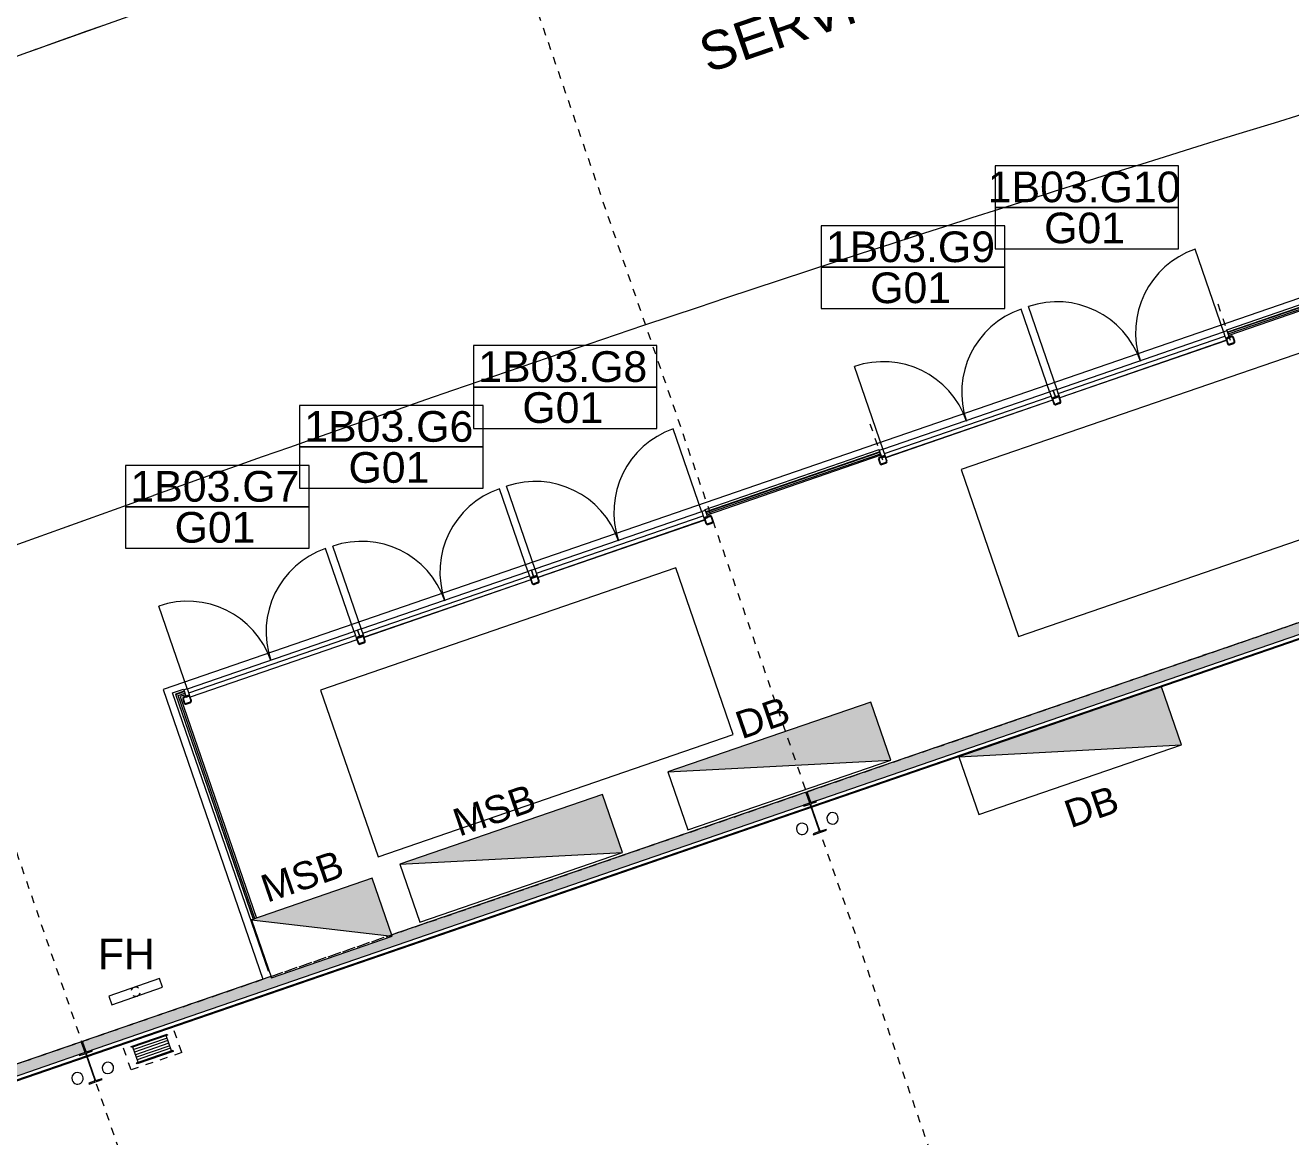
# Model space of a CAD drawing. Header units: metres. Extents: x -2477 to -2300, y 3875 to 4051.
# Drawn here: x -2411.54 to -2395.03, y 4010.75 to 4025.26 of the extents above; entities that cross this region are included whole.
import ezdxf

# ---------------------------------------------------------------- set-up
doc = ezdxf.new("R2010")
doc.units = ezdxf.units.M
for name, pattern in [('01 Dash', [0.005, 0.003, -0.002]), ('Grid Line', [0.021, 0.012, -0.003, 0.003, -0.003]), ('Hidden', [0.006, 0.004, -0.002]), ('Overhead', [0.004, 0.0025, -0.0015])]:
    doc.linetypes.add(name, pattern=pattern)
for name, color, linetype, lineweight in [('A-DETL', 90, 'Continuous', 13), ('A-DETL-GENF', 92, 'Continuous', 5), ('A-DOOR', 31, 'Continuous', 5), ('A-DOOR-IDEN', 31, 'Continuous', 5), ('A-FLOR', 192, 'Continuous', 5), ('A-FLOR-OVHD', 1, 'Overhead', 5), ('A-GENM', 13, 'Continuous', 5), ('A-GLAZ-CWMG', 51, 'Continuous', 5), ('A-WALL', 113, 'Continuous', 5), ('A-WALL-FNSH', 113, 'Continuous', 13), ('A-WALL-PATT', 111, 'Continuous', 13), ('C-TOPO', 7, 'Continuous', 5), ('F-FIRE', 13, 'Continuous', 5), ('F-FIRE-IDEN', 13, 'Continuous', 5), ('G-ANNO-TEXT', 231, 'Continuous', 5), ('P-SANR-FIXT', 6, 'Continuous', 5), ('P-SANR-FIXT-HDLN', 131, 'Hidden', 5), ('S-BEAM', 12, 'Continuous', 5), ('S-COLS', 52, 'Continuous', 5), ('S-GRID', 1, 'Continuous', 5)]:
    doc.layers.add(name, color=color, linetype=linetype, lineweight=lineweight)
doc.styles.add('Arial', font='arial.ttf', dxfattribs={"height": 0.5})
doc.styles.add('Arial_1', font='arial.ttf', dxfattribs={"height": 0.36})
doc.styles.add('Arial_3', font='arial.ttf', dxfattribs={"height": 0.4})

# ---------------------------------------------------------------- blocks, each defined once
blk = doc.blocks.new('Hydrant_double4 - Hydrant_double-1019364-GA - Part A')
at = {"layer": 'F-FIRE'}
for p, q in [((-2397.509, 3973.38), (-2398.171, 3973.152)), ((-2397.47, 3973.267), (-2397.509, 3973.38)), ((-2398.132, 3973.039), (-2397.47, 3973.267)), ((-2398.171, 3973.152), (-2398.132, 3973.039))]:
    blk.add_line(p, q, dxfattribs=at)
for start, end in [(51.9968, 166.004), (232.2364, 346.004)]:
    blk.add_arc((-2397.82, 3973.209), 0.06, start, end, dxfattribs=at)
blk = doc.blocks.new('Mechanical - Condensers - Mechanical - Condensers-1249279-GA - Part A')
at = {"layer": 'A-GENM', "lineweight": 13}
for p, q in [((-2394.698, 4021.053), (-2399.331, 4019.458)), ((-2399.331, 4019.458), (-2398.582, 4017.283)), ((-2398.582, 4017.283), (-2393.949, 4018.879)), ((-2403.056, 4018.175), (-2407.69, 4016.58)), ((-2402.308, 4016.001), (-2403.056, 4018.175)), ((-2407.69, 4016.58), (-2406.941, 4014.405)), ((-2406.941, 4014.405), (-2402.308, 4016.001))]:
    blk.add_line(p, q, dxfattribs=at)
blk = doc.blocks.new('Plumbing_FHR_AAA - 500mm Dia x 240mm D-1557692-GA - Part A')
at = {"layer": 'P-SANR-FIXT'}
for p, q in [((-0.125, 0.4045), (0.375, 0.4045)), ((-0.125, 0.3895), (-0.125, 0.4045)), ((0.375, 0.3895), (-0.125, 0.3895)), ((-0.105, 0.3895), (-0.105, 0.1795)), ((-0.105, 0.3545), (0.355, 0.3545)), ((0.355, 0.3895), (0.355, 0.1795)), ((0.375, 0.4045), (0.375, 0.3895)), ((-0.125, 0.1795), (0.375, 0.1795)), ((-0.125, 0.1645), (-0.125, 0.1795)), ((-0.105, 0.3195), (0.355, 0.3195)), ((-0.105, 0.2845), (0.355, 0.2845)), ((-0.105, 0.2495), (0.355, 0.2495)), ((-0.105, 0.2145), (0.355, 0.2145)), ((0.375, 0.1795), (0.375, 0.1645)), ((0.375, 0.1645), (-0.125, 0.1645))]:
    blk.add_line(p, q, dxfattribs=at)
at = {"layer": 'P-SANR-FIXT-HDLN'}
for p, q in [((-0.225, 0.4545), (-0.225, 0.1045)), ((-0.225, 0.4545), (0.475, 0.4545)), ((0.475, 0.4545), (0.475, 0.1045))]:
    blk.add_line(p, q, dxfattribs=at)
blk = doc.blocks.new('Downpipe - L Spreader - Default-3252010-GA - Part A')
at = {"layer": 'P-SANR-FIXT'}
for start, end in [(0, 180), (180, 0)]:
    blk.add_arc((-0.04, 0.15), 0.075, start, end, dxfattribs=at)
blk = doc.blocks.new('Downpipe - L Spreader - Default-3251983-GA - Part A')
at = {"layer": 'P-SANR-FIXT'}
for start, end in [(360, 180), (180, 360)]:
    blk.add_arc((-0.04, -0.15), 0.075, start, end, dxfattribs=at)
blk = doc.blocks.new('Structural Framing 46 - Structural Framing 1-1621990-GA - Part A')
at = {"layer": 'S-BEAM', "lineweight": 13}
for p, q in [((-2410.673, 4011.883), (-2410.841, 4011.825)), ((-2410.837, 4011.813), (-2410.767, 4011.837)), ((-2410.753, 4011.83), (-2410.636, 4011.491)), ((-2410.629, 4011.494), (-2410.745, 4011.832)), ((-2410.738, 4011.847), (-2410.669, 4011.871)), ((-2410.669, 4011.871), (-2410.673, 4011.883)), ((-2410.841, 4011.825), (-2410.837, 4011.813)), ((-2410.709, 4011.441), (-2410.541, 4011.499)), ((-2410.545, 4011.511), (-2410.614, 4011.487)), ((-2410.541, 4011.499), (-2410.545, 4011.511)), ((-2410.643, 4011.477), (-2410.713, 4011.453)), ((-2410.713, 4011.453), (-2410.709, 4011.441))]:
    blk.add_line(p, q, dxfattribs=at)
for centre, start, end in [((-2410.763, 4011.826), 19.0004, 109.0004), ((-2410.735, 4011.836), 109.0004, 199.0004), ((-2410.647, 4011.488), 289.0004, 19.0004), ((-2410.618, 4011.498), 199.0004, 289.0004)]:
    blk.add_arc(centre, 0.0114, start, end, dxfattribs=at)
blk = doc.blocks.new('Structural Framing 5 - Structural Framing 1-1638361-GA - Part A')
at = {"layer": 'S-BEAM', "lineweight": 13}
for p, q in [((-2401.222, 4015.137), (-2401.39, 4015.079)), ((-2401.218, 4015.125), (-2401.222, 4015.137)), ((-2401.39, 4015.079), (-2401.386, 4015.067)), ((-2401.386, 4015.067), (-2401.316, 4015.091)), ((-2401.302, 4015.084), (-2401.186, 4014.746)), ((-2401.178, 4014.748), (-2401.295, 4015.086)), ((-2401.288, 4015.101), (-2401.218, 4015.125)), ((-2401.193, 4014.731), (-2401.262, 4014.707)), ((-2401.262, 4014.707), (-2401.258, 4014.695)), ((-2401.258, 4014.695), (-2401.09, 4014.753)), ((-2401.094, 4014.765), (-2401.164, 4014.741)), ((-2401.09, 4014.753), (-2401.094, 4014.765))]:
    blk.add_line(p, q, dxfattribs=at)
for centre, start, end in [((-2401.313, 4015.08), 19.0004, 109.0004), ((-2401.284, 4015.09), 109.0004, 199.0004), ((-2401.196, 4014.742), 289.0004, 19.0004), ((-2401.167, 4014.752), 199.0004, 289.0004)]:
    blk.add_arc(centre, 0.0114, start, end, dxfattribs=at)
blk = doc.blocks.new('Curtain_Wall_Louvre_DoubleDoor - Louvre Double Door-3474384-GA - Part A')
at = {"layer": 'A-DOOR'}
for p, q in [((-1.15, 0.065), (-1.15, 0.067)), ((-1.15, 0.067), (1.15, 0.067)), ((-1.15, 0.008), (-1.15, 0.065)), ((-1.15, 0.065), (1.15, 0.065)), ((1.15, 0.008), (-1.15, 0.008)), ((1.15, 0.067), (1.15, 0.065)), ((1.15, 0.065), (1.15, 0.008)), ((-1.15, -0.042), (-1.15, -1.192)), ((1.15, -0.042), (1.15, -1.192))]:
    blk.add_line(p, q, dxfattribs=at)
for centre, start, end in [((-1.15, -0.042), 270, 0), ((1.15, -0.042), 180, 270)]:
    blk.add_arc(centre, 1.15, start, end, dxfattribs=at)
blk = doc.blocks.new('Rectangular Mullion - 50x100mm-3466163-GA - Part A')
at = {"layer": 'A-GLAZ-CWMG'}
blk.add_line((-2407.16, 4017.381), (-2404.986, 4018.129), dxfattribs=at)
blk = doc.blocks.new('Rectangular Mullion - 50x100mm-3397065-GA - Part A')
at = {"layer": 'A-GLAZ-CWMG'}
for p, q in [((-0.05, 0.05), (0, 0.05)), ((-0.05, -0.008), (-0.05, 0.05)), ((0, 0.05), (0, -0.035)), ((0, -0.05), (-0.038, -0.05)), ((0, -0.044), (0, -0.05))]:
    blk.add_line(p, q, dxfattribs=at)
blk = doc.blocks.new('Rectangular Mullion - 50x100mm-3396235-GA - Part A')
at = {"layer": 'A-GLAZ-CWMG'}
for p, q in [((0, 0.05), (-0.05, 0.05)), ((-0.05, 0.05), (-0.05, -0.008)), ((0, -0.035), (0, 0.05)), ((-0.038, -0.05), (0, -0.05)), ((0, -0.05), (0, -0.044))]:
    blk.add_line(p, q, dxfattribs=at)
blk = doc.blocks.new('Rectangular Mullion - LVR002 - Swaged Louvre-3470033-GA - Part A')
at = {"layer": 'A-GLAZ-CWMG'}
for p, q in [((-2402.655, 4018.884), (-2400.385, 4019.666)), ((-2400.379, 4019.647), (-2402.648, 4018.865))]:
    blk.add_line(p, q, dxfattribs=at)
blk = doc.blocks.new('Rectangular Mullion - LVR002 - Swaged Louvre-V160-GA - Part A')
at = {"layer": 'A-GLAZ-CWMG'}
for p, q in [((-2402.673, 4018.938), (-2400.404, 4019.719)), ((-2400.394, 4019.691), (-2402.663, 4018.909)), ((-2402.662, 4018.905), (-2400.392, 4019.687)), ((-2400.404, 4019.719), (-2400.4, 4019.708)), ((-2400.392, 4019.687), (-2400.394, 4019.691)), ((-2402.669, 4018.927), (-2402.673, 4018.938)), ((-2402.663, 4018.909), (-2402.662, 4018.905))]:
    blk.add_line(p, q, dxfattribs=at)
blk = doc.blocks.new('Rectangular Mullion - LVR002 - Swaged Louvre-3466449-GA - Part A')
at = {"layer": 'A-GLAZ-CWMG'}
for p, q in [((-2408.547, 4013.6), (-2409.549, 4016.51)), ((-2409.524, 4016.498), (-2408.528, 4013.606))]:
    blk.add_line(p, q, dxfattribs=at)
blk = doc.blocks.new('Rectangular Mullion - LVR002 - Swaged Louvre-V161-GA - Part A')
at = {"layer": 'A-GLAZ-CWMG'}
for p, q in [((-2408.37, 4012.913), (-2409.621, 4016.545)), ((-2409.578, 4016.524), (-2409.583, 4016.527)), ((-2409.583, 4016.527), (-2408.572, 4013.591)), ((-2408.568, 4013.593), (-2409.578, 4016.524)), ((-2408.363, 4012.916), (-2408.37, 4012.913))]:
    blk.add_line(p, q, dxfattribs=at)
blk = doc.blocks.new('Rectangular Mullion - LVR002 - Swaged Louvre-3466450-GA - Part A')
at = {"layer": 'A-GLAZ-CWMG'}
for p, q in [((-2409.549, 4016.51), (-2409.461, 4016.541)), ((-2409.455, 4016.522), (-2409.524, 4016.498))]:
    blk.add_line(p, q, dxfattribs=at)
blk = doc.blocks.new('Rectangular Mullion - LVR002 - Swaged Louvre-V162-GA - Part A')
at = {"layer": 'A-GLAZ-CWMG'}
for p, q in [((-2409.621, 4016.545), (-2409.48, 4016.594)), ((-2409.47, 4016.566), (-2409.583, 4016.527)), ((-2409.583, 4016.527), (-2409.578, 4016.524)), ((-2409.578, 4016.524), (-2409.469, 4016.562)), ((-2409.48, 4016.594), (-2409.476, 4016.583)), ((-2409.469, 4016.562), (-2409.47, 4016.566))]:
    blk.add_line(p, q, dxfattribs=at)
blk = doc.blocks.new('aba - Structural Column - Steel - SHS - SHS100x100x9-3123692-GA - Part A')
at = {"layer": 'S-COLS', "lineweight": 15}
for p, q in [((-0.05, 0.0275), (-0.05, -0.0275)), ((-0.041, -0.0275), (-0.041, 0.0275)), ((0.0275, 0.05), (-0.0275, 0.05)), ((-0.0275, 0.041), (0.0275, 0.041)), ((0.041, 0.0275), (0.041, -0.0275)), ((0.05, -0.0275), (0.05, 0.0275)), ((0.0275, -0.041), (-0.0275, -0.041)), ((-0.0275, -0.05), (0.0275, -0.05))]:
    blk.add_line(p, q, dxfattribs=at)
for centre, radius, start, end in [((-0.0275, 0.0275), 0.0225, 90, 180), ((-0.0275, 0.0275), 0.0135, 90, 180), ((0.0275, 0.0275), 0.0225, 360, 90), ((0.0275, 0.0275), 0.0135, 0, 90), ((-0.0275, -0.0275), 0.0225, 180, 270), ((-0.0275, -0.0275), 0.0135, 180, 270), ((0.0275, -0.0275), 0.0135, 270, 0), ((0.0275, -0.0275), 0.0225, 270, 360)]:
    blk.add_arc(centre, radius, start, end, dxfattribs=at)
blk = doc.blocks.new('aba - Structural Column - Steel - SHS - SHS100x100x9-V166-GA - Part A')
at = {"layer": 'S-COLS', "lineweight": 15}
for p, q in [((-0.05, 0.018), (-0.05, -0.028)), ((-0.041, -0.028), (-0.041, 0.027)), ((0.027, 0.05), (-0.028, 0.05)), ((-0.028, 0.041), (0.027, 0.041)), ((0.041, 0.027), (0.041, -0.028)), ((0.05, -0.028), (0.05, 0.018)), ((0.027, -0.041), (-0.028, -0.041)), ((-0.028, -0.05), (0.027, -0.05))]:
    blk.add_line(p, q, dxfattribs=at)
for centre, radius, start, end in [((-0.028, 0.027), 0.0225, 90, 176.1889), ((-0.028, 0.027), 0.0135, 90, 180), ((0.027, 0.027), 0.0225, 360, 90), ((0.027, 0.027), 0.0135, 0, 90), ((-0.028, -0.028), 0.0225, 180, 270), ((-0.028, -0.028), 0.0135, 180, 270), ((0.027, -0.028), 0.0225, 270, 360), ((0.027, -0.028), 0.0135, 270, 0)]:
    blk.add_arc(centre, radius, start, end, dxfattribs=at)
blk = doc.blocks.new('aba - Structural Column - Steel - SHS - SHS100x100x9-V167-GA - Part A')
at = {"layer": 'S-COLS', "lineweight": 15}
for p, q in [((-0.05, 0.018), (-0.05, -0.028)), ((-0.041, -0.028), (-0.041, 0.027)), ((0.027, 0.05), (-0.028, 0.05)), ((-0.028, 0.041), (0.027, 0.041)), ((0.041, 0.027), (0.041, -0.028)), ((0.05, -0.028), (0.05, 0.018)), ((0.027, -0.041), (-0.028, -0.041)), ((-0.028, -0.05), (0.027, -0.05))]:
    blk.add_line(p, q, dxfattribs=at)
for centre, radius, start, end in [((-0.028, 0.027), 0.0225, 90, 180), ((-0.028, 0.027), 0.0135, 90, 180), ((0.027, 0.027), 0.0225, 3.8111, 90), ((0.027, 0.027), 0.0135, 0, 90), ((-0.028, -0.028), 0.0225, 180, 270), ((-0.028, -0.028), 0.0135, 180, 270), ((0.027, -0.028), 0.0225, 270, 360), ((0.027, -0.028), 0.0135, 270, 0)]:
    blk.add_arc(centre, radius, start, end, dxfattribs=at)
blk = doc.blocks.new('aba - Structural Column - Steel - SHS - SHS100x100x9-V168-GA - Part A')
at = {"layer": 'S-COLS', "lineweight": 15}
for p, q in [((-0.05, 0.027), (-0.05, -0.028)), ((-0.041, -0.028), (-0.041, 0.027)), ((0.027, 0.05), (-0.028, 0.05)), ((-0.028, 0.041), (0.027, 0.041)), ((0.041, 0.027), (0.041, -0.028)), ((0.05, -0.028), (0.05, 0.018)), ((0.027, -0.041), (-0.028, -0.041)), ((-0.028, -0.05), (0.027, -0.05))]:
    blk.add_line(p, q, dxfattribs=at)
for centre, radius, start, end in [((-0.028, 0.027), 0.0225, 90, 180), ((-0.028, 0.027), 0.0135, 90, 180), ((0.027, 0.027), 0.0225, 3.8111, 90), ((0.027, 0.027), 0.0135, 0, 90), ((-0.028, -0.028), 0.0225, 180, 270), ((-0.028, -0.028), 0.0135, 180, 270), ((0.027, -0.028), 0.0225, 270, 360), ((0.027, -0.028), 0.0135, 270, 0)]:
    blk.add_arc(centre, radius, start, end, dxfattribs=at)
blk = doc.blocks.new('aba - Structural Column - Steel - SHS - SHS100x100x9-V169-GA - Part A')
at = {"layer": 'S-COLS', "lineweight": 15}
for p, q in [((-0.05, 0.027), (-0.05, -0.028)), ((-0.041, -0.028), (-0.041, 0.027)), ((0.027, 0.05), (-0.028, 0.05)), ((-0.028, 0.041), (0.027, 0.041)), ((0.041, 0.027), (0.041, -0.028)), ((0.05, -0.028), (0.05, 0.018)), ((0.027, -0.041), (-0.028, -0.041)), ((-0.028, -0.05), (0.027, -0.05))]:
    blk.add_line(p, q, dxfattribs=at)
for centre, radius, start, end in [((-0.028, 0.027), 0.0225, 90, 180), ((-0.028, 0.027), 0.0135, 90, 180), ((0.027, 0.027), 0.0225, 360, 90), ((0.027, 0.027), 0.0135, 0, 90), ((-0.028, -0.028), 0.0225, 180, 270), ((-0.028, -0.028), 0.0135, 180, 270), ((0.027, -0.028), 0.0225, 270, 360), ((0.027, -0.028), 0.0135, 270, 0)]:
    blk.add_arc(centre, radius, start, end, dxfattribs=at)
blk = doc.blocks.new('aba - Structural Column - Steel - SHS - SHS100x100x9-V170-GA - Part A')
at = {"layer": 'S-COLS', "lineweight": 15}
for p, q in [((-0.05, 0.018), (-0.05, -0.028)), ((-0.041, -0.028), (-0.041, 0.027)), ((0.027, 0.05), (-0.028, 0.05)), ((-0.028, 0.041), (0.027, 0.041)), ((0.041, 0.027), (0.041, -0.028)), ((0.05, -0.028), (0.05, 0.027)), ((0.027, -0.041), (-0.028, -0.041)), ((-0.028, -0.05), (0.027, -0.05))]:
    blk.add_line(p, q, dxfattribs=at)
for centre, radius, start, end in [((-0.028, 0.027), 0.0225, 90, 180), ((-0.028, 0.027), 0.0135, 90, 180), ((0.027, 0.027), 0.0225, 360, 90), ((0.027, 0.027), 0.0135, 0, 90), ((-0.028, -0.028), 0.0225, 180, 270), ((-0.028, -0.028), 0.0135, 180, 270), ((0.027, -0.028), 0.0225, 270, 360), ((0.027, -0.028), 0.0135, 270, 0)]:
    blk.add_arc(centre, radius, start, end, dxfattribs=at)
blk = doc.blocks.new('Rectangular Mullion - LVR002 - Swaged Louvre-3470202-GA - Part A')
at = {"layer": 'A-GLAZ-CWMG'}
for p, q in [((-2386.77, 4024.354), (-2382.231, 4025.917)), ((-2382.225, 4025.898), (-2386.763, 4024.335))]:
    blk.add_line(p, q, dxfattribs=at)
blk = doc.blocks.new('Rectangular Mullion - LVR002 - Swaged Louvre-V174-GA - Part A')
at = {"layer": 'A-GLAZ-CWMG'}
for p, q in [((-2395.865, 4021.282), (-2391.327, 4022.845)), ((-2391.317, 4022.816), (-2395.855, 4021.254)), ((-2395.854, 4021.25), (-2391.316, 4022.812)), ((-2391.327, 4022.845), (-2391.323, 4022.836)), ((-2391.316, 4022.812), (-2391.317, 4022.816)), ((-2395.861, 4021.271), (-2395.865, 4021.282)), ((-2395.855, 4021.254), (-2395.854, 4021.25))]:
    blk.add_line(p, q, dxfattribs=at)
blk = doc.blocks.new('Rectangular Mullion - 50x100mm-V176-GA - Part A')
at = {"layer": 'A-GLAZ-CWMG'}
for p, q in [((-0.05, 0.05), (0, 0.05)), ((-0.05, -0.008), (-0.05, 0.05)), ((0, 0.05), (0, -0.035)), ((0, -0.05), (-0.037, -0.05)), ((0, -0.044), (0, -0.05))]:
    blk.add_line(p, q, dxfattribs=at)
blk = doc.blocks.new('Rectangular Mullion - 50x100mm-V177-GA - Part A')
at = {"layer": 'A-GLAZ-CWMG'}
for p, q in [((0, 0.05), (-0.05, 0.05)), ((-0.05, 0.05), (-0.05, -0.008)), ((0, -0.035), (0, 0.05)), ((-0.038, -0.05), (0, -0.05)), ((0, -0.05), (0, -0.044))]:
    blk.add_line(p, q, dxfattribs=at)
blk = doc.blocks.new('Rectangular Mullion - 50x100mm-V178-GA - Part A')
at = {"layer": 'A-GLAZ-CWMG'}
for p, q in [((-0.05, 0.05), (0, 0.05)), ((-0.05, -0.008), (-0.05, 0.05)), ((0, 0.05), (0, -0.035)), ((0, -0.05), (-0.038, -0.05)), ((0, -0.044), (0, -0.05))]:
    blk.add_line(p, q, dxfattribs=at)
blk = doc.blocks.new('Rectangular Mullion - 50x100mm-V179-GA - Part A')
at = {"layer": 'A-GLAZ-CWMG'}
for p, q in [((0, 0.05), (-0.05, 0.05)), ((-0.05, 0.05), (-0.05, -0.008)), ((0, -0.035), (0, 0.05)), ((-0.038, -0.05), (0, -0.05)), ((0, -0.05), (0, -0.044))]:
    blk.add_line(p, q, dxfattribs=at)
blk = doc.blocks.new('Rectangular Mullion - 50x100mm-V180-GA - Part A')
at = {"layer": 'A-GLAZ-CWMG'}
for p, q in [((0, 0.05), (-0.05, 0.05)), ((-0.05, 0.05), (-0.05, -0.008)), ((0, -0.035), (0, 0.05)), ((-0.05, -0.05), (-0.05, -0.05)), ((-0.038, -0.05), (0, -0.05)), ((0, -0.05), (0, -0.044))]:
    blk.add_line(p, q, dxfattribs=at)
blk = doc.blocks.new('Curtain_Wall_Louvre_DoubleDoor - Louvre Double Door-3474461-GA - Part A')
at = {"layer": 'A-DOOR'}
for p, q in [((-1.15, 0.065), (-1.15, 0.067)), ((-1.15, 0.067), (1.15, 0.067)), ((-1.15, 0.008), (-1.15, 0.065)), ((-1.15, 0.065), (1.15, 0.065)), ((1.15, 0.008), (-1.15, 0.008)), ((1.15, 0.067), (1.15, 0.065)), ((1.15, 0.065), (1.15, 0.008)), ((-1.15, -0.042), (-1.15, -1.192)), ((1.15, -0.042), (1.15, -1.192))]:
    blk.add_line(p, q, dxfattribs=at)
for centre, start, end in [((-1.15, -0.042), 270, 0), ((1.15, -0.042), 180, 270)]:
    blk.add_arc(centre, 1.15, start, end, dxfattribs=at)
blk = doc.blocks.new('Rectangular Mullion - 50x100mm-3470088-GA - Part A')
at = {"layer": 'A-GLAZ-CWMG'}
blk.add_line((-2398.084, 4020.506), (-2395.909, 4021.255), dxfattribs=at)
blk = doc.blocks.new('Rectangular Mullion - 50x100mm-V181-GA - Part A')
at = {"layer": 'A-GLAZ-CWMG'}
for p, q in [((-0.05, 0.05), (0, 0.05)), ((-0.05, -0.05), (-0.05, 0.05)), ((0, 0.05), (0, -0.035)), ((0, -0.05), (-0.038, -0.05)), ((0, -0.044), (0, -0.05))]:
    blk.add_line(p, q, dxfattribs=at)
blk = doc.blocks.new('AA_DOOR_MARK _ TYPE MARK_HA2 - Mark _ Type Mark-1751130-GA - Part A')
at = {"layer": 'A-DOOR-IDEN'}
for p, q in [((0.00597, 0.0027), (-0.006, 0.0027)), ((-0.006, 0.0027), (-0.006, 0)), ((0.00597, 0), (0.00597, 0.0027)), ((0.00597, 0), (-0.006, 0)), ((0.00597, -0.0027), (0.00597, 0)), ((-0.006, 0), (0.00597, 0)), ((-0.006, 0), (-0.006, -0.0027)), ((-0.006, -0.0027), (0.00597, -0.0027))]:
    blk.add_line(p, q, dxfattribs=at)

msp = doc.modelspace()

# ---------------------------------------------------------------- hatches: boundary and pattern name
at = {"layer": 'A-DETL-GENF'}
for points in [[(-2396.7167, 4016.6247), (-2399.3642, 4015.713), (-2396.4563, 4015.8682)], [(-2403.159, 4015.5142), (-2400.2511, 4015.6694), (-2400.5115, 4016.4258), (-2401.5379, 4016.0724)], [(-2406.6574, 4014.3096), (-2403.7495, 4014.4648), (-2404.0099, 4015.2212), (-2405.7945, 4014.6067)], [(-2406.7565, 4013.3703), (-2407.017, 4014.1267), (-2408.5927, 4013.5841), (-2407.9228, 4013.5061)]]:
    msp.add_hatch(color=7, dxfattribs=at).paths.add_polyline_path(points)
at = {"layer": 'A-WALL-PATT', "lineweight": 5}
h = msp.add_hatch(dxfattribs=at)
h.set_pattern_fill('FP_2', color=256, style=0, pattern_type=2)
h.set_pattern_definition([(50, (0, 0), (1.45712932, -0.12721804), [0.1524, -1.676]), (355, (0, 0), (-0.281945, 1.5283891), [0.12192, -1.341]), (100.451, (0.1215, -0.0106), (1.1754654, 1.40045604), [0.12952, -1.425]), (46.184, (0, 0.4064), (2.1690393, -0.336383), [0.2286, -2.515]), (96.636, (0.1807, 0.3784), (1.8989447, 1.9797078), [0.19428, -2.137]), (351.184, (0, 0.4064), (1.8987952, 1.9793723), [0.18288, -2.012]), (21, (0.2032, 0.3048), (1.2127575, -0.81769772), [0.1524, -1.676]), (326, (0.2032, 0.3048), (0.4943831, 1.4734489), [0.12192, -1.341]), (71.451, (0.3043, 0.2366), (1.70703975, 0.65498953), [0.12952, -1.425]), (37.5, (0, 0), (0.02470865, 0.67643463), [0.06706, -1.258, 0.06706, -1.294, -1.346]), (37.5, (0, 0), (0.02470865, 0.67643463), [-2.686, 0.06706, -1.279]), (7.5, (0, 0), (0.5345543, 0.80143977), [0.06706, -0.70917, 0.06706, -1.227, -0.51308]), (7.5, (0, 0), (0.5345543, 0.80143977), [-2.071, 0.06706, -0.44602]), (327.5, (-0.45314, 0), (1.08472329, -0.04582854), [0.06706, -0.44094, 0.06706, -1.518, -2.103]), (327.5, (-0.45314, 0), (1.08472329, -0.04582854), [-2.093, 0.06706, -2.036]), (317.5, (-0.6563, 0), (1.18503097, 0.20341692), [0.06706, -0.59334, 0.06706, -0.98552, -1.494]), (317.5, (-0.6563, 0), (1.18503097, 0.20341692), [-1.713, 0.06706, -1.426])])
h.paths.add_polyline_path([(-2458.3605, 3995.4619), (-2450.0974, 3998.3072), (-2450.143, 3998.4396), (-2450.1557, 3998.4458), (-2458.4093, 3995.6037)])
h.paths.add_polyline_path([(-2450.0832, 3998.3121), (-2440.264, 4001.6932), (-2440.3096, 4001.8255), (-2440.3223, 4001.8317), (-2450.1226, 3998.4572), (-2450.1288, 3998.4444)])
h.paths.add_polyline_path([(-2440.2498, 4001.6981), (-2434.6557, 4003.6243), (-2434.7045, 4003.7661), (-2440.2892, 4001.8431), (-2440.2954, 4001.8304)])
h.paths.add_polyline_path([(-2432.8913, 4004.2318), (-2430.4306, 4005.0791), (-2430.4762, 4005.2115), (-2430.4889, 4005.2177), (-2432.9399, 4004.373), (-2432.9125, 4004.2931)])
h.paths.add_polyline_path([(-2430.4165, 4005.084), (-2420.5973, 4008.4651), (-2420.6429, 4008.5975), (-2420.6556, 4008.6037), (-2430.4558, 4005.2291), (-2430.462, 4005.2164)])
h.paths.add_polyline_path([(-2420.5831, 4008.47), (-2413.5778, 4010.8822), (-2413.6266, 4011.024), (-2420.6225, 4008.6151), (-2420.6287, 4008.6024), (-2420.5952, 4008.5051)])
h.paths.add_polyline_path([(-2411.8134, 4011.4897), (-2410.7639, 4011.8511), (-2410.8095, 4011.9835), (-2410.8222, 4011.9897), (-2411.862, 4011.6309), (-2411.8345, 4011.551)])
h.paths.add_polyline_path([(-2410.7497, 4011.856), (-2401.3081, 4015.1071), (-2401.3537, 4015.2394), (-2401.3664, 4015.2456), (-2406.7625, 4013.3876), (-2406.7565, 4013.3703), (-2408.3322, 4012.8277), (-2408.3382, 4012.845), (-2410.7891, 4012.0011), (-2410.7953, 4011.9884)])
h.paths.add_polyline_path([(-2401.294, 4015.1119), (-2391.853, 4018.3628), (-2391.8986, 4018.4952), (-2391.9113, 4018.5014), (-2401.3333, 4015.257), (-2401.3395, 4015.2443)])
h.paths.add_polyline_path([(-2391.8388, 4018.3677), (-2382.3978, 4021.6186), (-2382.4434, 4021.7509), (-2382.4561, 4021.7571), (-2391.8782, 4018.5128), (-2391.8844, 4018.5001)])
h.paths.add_polyline_path([(-2382.3836, 4021.6234), (-2371.8695, 4025.2438), (-2371.9183, 4025.3857), (-2382.423, 4021.7685), (-2382.4292, 4021.7558)])
h.paths.add_polyline_path([(-2370.1052, 4025.8514), (-2363.4875, 4028.1301), (-2363.5331, 4028.2624), (-2363.5458, 4028.2686), (-2370.1538, 4025.9925), (-2370.1263, 4025.9127)])
h.paths.add_polyline_path([(-2363.4733, 4028.1349), (-2356.7555, 4030.4481), (-2356.8044, 4030.5899), (-2363.5127, 4028.28), (-2363.5189, 4028.2673), (-2363.4813, 4028.1582)])
h.paths.add_polyline_path([(-2354.9912, 4031.0556), (-2353.9417, 4031.417), (-2353.9905, 4031.5588), (-2355.0398, 4031.1968), (-2355.0123, 4031.1169)])
h = msp.add_hatch(dxfattribs=at)
h.set_pattern_fill('FP_1', color=256, style=0, pattern_type=2)
h.set_pattern_definition([(0, (0, 0), (0.8128, 0.2032), [0.06706, -0.54254, 0.06706, -0.54254, -3.251]), (0, (0, 0), (0.8128, 0.2032), [-1.219, 0.06706, -1.152, 0.06706, -0.54254, -1.422]), (0, (0, 0), (0.8128, 0.2032), [-3.048, 0.06706, -0.33934, 0.06706, -0.94894]), (120, (0.3048, 0.1016), (-0.582376362, 0.602305448), [0.06706, -0.54254, 0.06706, -0.54254, -3.251]), (120, (0.3048, 0.1016), (-0.582376362, 0.602305448), [-1.219, 0.06706, -1.152, 0.06706, -0.54254, -1.422]), (120, (0.3048, 0.1016), (-0.582376362, 0.602305448), [-3.048, 0.06706, -0.33934, 0.06706, -0.94894]), (240, (0.4064, 0.508), (-0.230423638, -0.805505448), [0.06706, -0.54254, 0.06706, -0.54254, -3.251]), (240, (0.4064, 0.508), (-0.230423638, -0.805505448), [-1.219, 0.06706, -1.152, 0.06706, -0.54254, -1.422]), (240, (0.4064, 0.508), (-0.230423638, -0.805505448), [-3.048, 0.06706, -0.33934, 0.06706, -0.94894])])
h.paths.add_polyline_path([(-2458.3413, 3995.4061), (-2458.2498, 3995.4376), (-2458.2527, 3995.4461), (-2458.3442, 3995.4146)])
h.paths.add_polyline_path([(-2458.0607, 3995.5027), (-2434.6367, 4003.5692), (-2434.641, 4003.5765), (-2437.7191, 4002.5166), (-2458.0636, 3995.5112)])
h.paths.add_polyline_path([(-2432.8721, 4004.1761), (-2425.0632, 4006.8649), (-2425.0662, 4006.8734), (-2432.8751, 4004.1846), (-2432.8729, 4004.1784)])
h.paths.add_polyline_path([(-2422.4158, 4007.7765), (-2413.5588, 4010.8271), (-2413.5631, 4010.8344), (-2422.4187, 4007.7851), (-2422.4171, 4007.7805)])
h.paths.add_polyline_path([(-2411.7942, 4011.4339), (-2371.8505, 4025.1887), (-2371.8549, 4025.196), (-2411.7971, 4011.4424), (-2411.795, 4011.4362)])
h.paths.add_polyline_path([(-2370.0859, 4025.7956), (-2356.7366, 4030.393), (-2356.7409, 4030.4003), (-2356.8434, 4030.365), (-2370.0889, 4025.8041), (-2370.0867, 4025.7979)])
h.paths.add_polyline_path([(-2354.972, 4030.9998), (-2353.9225, 4031.3612), (-2353.9254, 4031.3697), (-2354.9749, 4031.0084), (-2354.9728, 4031.0022)])

# ---------------------------------------------------------------- linework, layer by layer
at = {"layer": 'A-DETL', "linetype": '01 Dash'}
for p, q in [((-2395.8175, 4021.1436), (-2395.9868, 4021.6352)), ((-2400.3559, 4019.5808), (-2400.5252, 4020.0725))]:
    msp.add_line(p, q, dxfattribs=at)
at = {"layer": 'A-DETL', "lineweight": 5}
for p, q in [((-2396.7167, 4016.6247), (-2399.3642, 4015.713)), ((-2396.4563, 4015.8682), (-2396.7167, 4016.6247)), ((-2400.5115, 4016.4258), (-2403.159, 4015.5142)), ((-2400.2511, 4015.6694), (-2400.5115, 4016.4258)), ((-2399.3642, 4015.713), (-2396.4563, 4015.8682)), ((-2399.1037, 4014.9566), (-2396.4563, 4015.8682)), ((-2403.159, 4015.5142), (-2400.2511, 4015.6694)), ((-2402.8985, 4014.7578), (-2400.2511, 4015.6694)), ((-2399.3642, 4015.713), (-2399.1037, 4014.9566)), ((-2403.159, 4015.5142), (-2402.8985, 4014.7578)), ((-2404.0099, 4015.2212), (-2406.6574, 4014.3096)), ((-2403.7495, 4014.4648), (-2404.0099, 4015.2212)), ((-2406.6574, 4014.3096), (-2403.7495, 4014.4648)), ((-2406.6574, 4014.3096), (-2406.3969, 4013.5531)), ((-2406.3969, 4013.5531), (-2403.7495, 4014.4648)), ((-2407.017, 4014.1267), (-2408.5927, 4013.5841)), ((-2406.7565, 4013.3703), (-2407.017, 4014.1267)), ((-2408.5927, 4013.5841), (-2408.3322, 4012.8277)), ((-2408.5927, 4013.5841), (-2406.7565, 4013.3703)), ((-2408.3322, 4012.8277), (-2406.7565, 4013.3703))]:
    msp.add_line(p, q, dxfattribs=at)
at = {"layer": 'A-FLOR'}
for p, q in [((-2374.1171, 4028.859), (-2409.7442, 4016.5914)), ((-2421.4112, 4021.3603), (-2411.5112, 4024.9055)), ((-2419.33, 4015.7325), (-2409.8688, 4019.1205)), ((-2409.7442, 4016.5914), (-2408.4419, 4012.8093)), ((-2401.3664, 4015.2456), (-2401.3333, 4015.257)), ((-2410.7891, 4012.0011), (-2410.8222, 4011.9897))]:
    msp.add_line(p, q, dxfattribs=at)
msp.add_arc((-2296.5921, 3702.791), 336, 101.5, 109.702284, dxfattribs=at)
msp.add_open_spline([(-2411.5112, 4024.9055), (-2400.2963, 4028.9215), (-2388.8681, 4032.3411), (-2377.2907, 4035.1452)], degree=3, dxfattribs=at)
at = {"layer": 'A-FLOR-OVHD'}
msp.add_line((-2458.2706, 3995.6515), (-2354.0747, 4031.5299), dxfattribs=at)
at = {"layer": 'A-WALL'}
msp.add_line((-2371.8532, 4025.1966), (-2411.7971, 4011.4424), dxfattribs=at)
at = {"layer": 'A-WALL', "color": 250, "lineweight": 13}
for p, q in [((-2391.9113, 4018.5014), (-2401.3333, 4015.257)), ((-2391.853, 4018.3628), (-2401.294, 4015.1119)), ((-2401.3664, 4015.2456), (-2406.7625, 4013.3876)), ((-2401.3537, 4015.2394), (-2401.3664, 4015.2456)), ((-2401.3081, 4015.1071), (-2401.3537, 4015.2394)), ((-2401.3333, 4015.257), (-2401.3395, 4015.2443)), ((-2401.3395, 4015.2443), (-2401.294, 4015.1119)), ((-2401.3081, 4015.1071), (-2410.7497, 4011.856)), ((-2408.3382, 4012.845), (-2410.7891, 4012.0011)), ((-2410.7891, 4012.0011), (-2410.7953, 4011.9884)), ((-2410.8222, 4011.9897), (-2411.8623, 4011.6315)), ((-2410.7639, 4011.8511), (-2411.8134, 4011.4897)), ((-2410.8095, 4011.9835), (-2410.8222, 4011.9897)), ((-2410.7639, 4011.8511), (-2410.8095, 4011.9835)), ((-2410.7953, 4011.9884), (-2410.7497, 4011.856))]:
    msp.add_line(p, q, dxfattribs=at)
at = {"layer": 'A-WALL', "color": 7}
for p, q in [((-2401.294, 4015.1119), (-2401.3081, 4015.1071)), ((-2410.7497, 4011.856), (-2410.7639, 4011.8511))]:
    msp.add_line(p, q, dxfattribs=at)
at = {"layer": 'A-WALL-FNSH', "color": 7, "lineweight": 5}
msp.add_line((-2411.7942, 4011.4339), (-2371.8503, 4025.1881), dxfattribs=at)
at = {"layer": 'C-TOPO', "flags": 128}
for points in [[(-2410.9637, 4025.101), (-2410.7478, 4025.1778), (-2410.5319, 4025.2545)], [(-2410.5319, 4025.2545), (-2410.5299, 4025.2552), (-2410.5279, 4025.2559)], [(-2411.3992, 4024.9456), (-2411.1834, 4025.0227), (-2410.9676, 4025.0996)], [(-2410.9676, 4025.0996), (-2410.9656, 4025.1003), (-2410.9637, 4025.101)], [(-2411.5112, 4024.9055), (-2411.4592, 4024.9241), (-2411.4071, 4024.9428)], [(-2411.4071, 4024.9428), (-2411.4052, 4024.9434), (-2411.4033, 4024.9441)], [(-2411.4033, 4024.9441), (-2411.4012, 4024.9449), (-2411.3992, 4024.9456)]]:
    msp.add_lwpolyline(points, dxfattribs=at)

# ---------------------------------------------------------------- block references
at = {"layer": 'A-DOOR', "rotation": 199.0004071201863}
for name, p in [('Curtain_Wall_Louvre_DoubleDoor - Louvre Double Door-3474461-GA - Part A', (-2396.9799, 4020.8331)), ('Curtain_Wall_Louvre_DoubleDoor - Louvre Double Door-3474384-GA - Part A', (-2399.2491, 4020.0517)), ('Curtain_Wall_Louvre_DoubleDoor - Louvre Double Door-3474384-GA - Part A', (-2403.7876, 4018.4889)), ('Curtain_Wall_Louvre_DoubleDoor - Louvre Double Door-3474384-GA - Part A', (-2406.0565, 4017.7077)), ('Curtain_Wall_Louvre_DoubleDoor - Louvre Double Door-3474384-GA - Part A', (-2408.3254, 4016.9264))]:
    msp.add_blockref(name, p, dxfattribs=at)
at = {"layer": 'A-DOOR-IDEN', "xscale": 199.9999999999999, "yscale": 199.9999999999999, "zscale": 199.9999999999999}
for p in [(-2397.6883, 4022.8807), (-2399.9578, 4022.0993), (-2404.4962, 4020.5365), (-2406.7651, 4019.7553), (-2409.034, 4018.974)]:
    msp.add_blockref('AA_DOOR_MARK _ TYPE MARK_HA2 - Mark _ Type Mark-1751130-GA - Part A', p, dxfattribs=at)
at = {"layer": 'A-GENM'}
msp.add_blockref('Mechanical - Condensers - Mechanical - Condensers-1249279-GA - Part A', (0, 0), dxfattribs=at)
at = {"layer": 'A-GLAZ-CWMG'}
for name, p in [('Rectangular Mullion - LVR002 - Swaged Louvre-V174-GA - Part A', (0, 0)), ('Rectangular Mullion - LVR002 - Swaged Louvre-3470202-GA - Part A', (-9.077, -3.1255)), ('Rectangular Mullion - 50x100mm-3470088-GA - Part A', (0, 0)), ('Rectangular Mullion - 50x100mm-3466163-GA - Part A', (6.8074, 2.344)), ('Rectangular Mullion - LVR002 - Swaged Louvre-V160-GA - Part A', (0, 0)), ('Rectangular Mullion - LVR002 - Swaged Louvre-3470033-GA - Part A', (0, 0)), ('Rectangular Mullion - 50x100mm-3466163-GA - Part A', (2.2689, 0.7813)), ('Rectangular Mullion - 50x100mm-3466163-GA - Part A', (0, 0)), ('Rectangular Mullion - 50x100mm-3466163-GA - Part A', (-2.2689, -0.7813)), ('Rectangular Mullion - LVR002 - Swaged Louvre-V162-GA - Part A', (0, 0)), ('Rectangular Mullion - LVR002 - Swaged Louvre-V161-GA - Part A', (0, 0)), ('Rectangular Mullion - LVR002 - Swaged Louvre-3466450-GA - Part A', (0, 0)), ('Rectangular Mullion - LVR002 - Swaged Louvre-3466449-GA - Part A', (0, 0))]:
    msp.add_blockref(name, p, dxfattribs=at)
at = {"layer": 'A-GLAZ-CWMG', "rotation": 19.00040712018626}
for name, p in [('Rectangular Mullion - 50x100mm-3396235-GA - Part A', (-2395.8451, 4021.2238)), ('Rectangular Mullion - 50x100mm-V180-GA - Part A', (-2398.1147, 4020.4423)), ('Rectangular Mullion - 50x100mm-V179-GA - Part A', (-2402.6532, 4018.8795)), ('Rectangular Mullion - 50x100mm-3396235-GA - Part A', (-2404.922, 4018.0983)), ('Rectangular Mullion - 50x100mm-V177-GA - Part A', (-2407.1909, 4017.317))]:
    msp.add_blockref(name, p, dxfattribs=at)
at = {"layer": 'A-GLAZ-CWMG', "extrusion": (0, 0, -1), "rotation": 340.9995928798138}
for name, p in [('Rectangular Mullion - 50x100mm-V181-GA - Part A', (2398.1147, 4020.4423)), ('Rectangular Mullion - 50x100mm-V178-GA - Part A', (2400.3836, 4019.661)), ('Rectangular Mullion - 50x100mm-V178-GA - Part A', (2404.922, 4018.0983)), ('Rectangular Mullion - 50x100mm-3397065-GA - Part A', (2407.1909, 4017.317)), ('Rectangular Mullion - 50x100mm-V176-GA - Part A', (2409.4598, 4016.5358))]:
    msp.add_blockref(name, p, dxfattribs=at)
at = {"layer": 'F-FIRE'}
msp.add_blockref('Hydrant_double4 - Hydrant_double-1019364-GA - Part A', (-12.2829, 39.4372), dxfattribs=at)
at = {"layer": 'P-SANR-FIXT'}
for name, p, rotation in [('Downpipe - L Spreader - Default-3252010-GA - Part A', (-2400.9239, 4014.7793), 19.00040712024361), ('Downpipe - L Spreader - Default-3251983-GA - Part A', (-2401.3962, 4014.6167), 199.0004071202827), ('Plumbing_FHR_AAA - 500mm Dia x 240mm D-1557692-GA - Part A', (-2409.863, 4012.2094), 199.0004071202119), ('Downpipe - L Spreader - Default-3252010-GA - Part A', (-2410.379, 4011.5236), 19.00040712024361), ('Downpipe - L Spreader - Default-3251983-GA - Part A', (-2410.8514, 4011.3609), 199.0004071202827)]:
    msp.add_blockref(name, p, dxfattribs=dict(at, rotation=rotation))
at = {"layer": 'S-BEAM'}
for name in ['Structural Framing 5 - Structural Framing 1-1638361-GA - Part A', 'Structural Framing 46 - Structural Framing 1-1621990-GA - Part A']:
    msp.add_blockref(name, (0, 0), dxfattribs=at)
at = {"layer": 'S-COLS', "lineweight": 15, "rotation": 19.00040712015785}
for name, p in [('aba - Structural Column - Steel - SHS - SHS100x100x9-V170-GA - Part A', (-2395.8175, 4021.1436)), ('aba - Structural Column - Steel - SHS - SHS100x100x9-V169-GA - Part A', (-2398.0867, 4020.3622)), ('aba - Structural Column - Steel - SHS - SHS100x100x9-V168-GA - Part A', (-2400.3559, 4019.5808)), ('aba - Structural Column - Steel - SHS - SHS100x100x9-3123692-GA - Part A', (-2402.6252, 4018.7994)), ('aba - Structural Column - Steel - SHS - SHS100x100x9-V167-GA - Part A', (-2404.8944, 4018.0181)), ('aba - Structural Column - Steel - SHS - SHS100x100x9-V166-GA - Part A', (-2407.1637, 4017.2367)), ('aba - Structural Column - Steel - SHS - SHS100x100x9-3123692-GA - Part A', (-2409.4329, 4016.4553))]:
    msp.add_blockref(name, p, dxfattribs=at)

# ---------------------------------------------------------------- texts
at = {"layer": 'A-DOOR-IDEN', "char_height": 0.4, "attachment_point": 1, "style": 'Arial_3'}
for s, insert, width in [('1B03.G10', (-2398.9852, 4023.3475), 3.110547), ('G01', (-2398.2499, 4022.8122), 1.298734), ('1B03.G9', (-2401.0956, 4022.5661), 2.725737), ('G01', (-2400.5193, 4022.0308), 1.298734), ('1B03.G8', (-2405.6341, 4021.0033), 2.725737), ('G01', (-2405.0578, 4020.468), 1.298734), ('1B03.G6', (-2407.9029, 4020.2221), 2.725737), ('G01', (-2407.3267, 4019.6868), 1.298734), ('1B03.G7', (-2410.1718, 4019.4408), 2.725737), ('G01', (-2409.5955, 4018.9055), 1.298734)]:
    msp.add_mtext(s, dxfattribs=dict(at, insert=insert, width=width))
at = {"layer": 'F-FIRE-IDEN', "insert": (-2410.5981, 4013.338), "char_height": 0.4, "width": 0.913924, "attachment_point": 1, "style": 'Arial_3'}
msp.add_mtext('FH', dxfattribs=at)
at = {"layer": 'G-ANNO-TEXT', "color": 7, "char_height": 0.36, "attachment_point": 1, "rotation": 19.00041, "style": 'Arial_1'}
for s, insert, width in [('DB', (-2402.3129, 4016.2785), 0.833755), ('MSB', (-2405.9989, 4015.0092), 1.298734), ('DB', (-2398.022, 4015.1186), 0.833755), ('MSB', (-2408.505, 4014.1463), 1.298734)]:
    msp.add_mtext(s, dxfattribs=dict(at, insert=insert, width=width))

# ---------------------------------------------------------------- next in the draw order: texts
at = {"layer": 'G-ANNO-TEXT', "color": 7, "insert": (-2402.7983, 4025.1036), "char_height": 0.5, "width": 6.381432, "attachment_point": 1, "rotation": 18.91654, "style": 'Arial', "bg_fill": 3, "box_fill_scale": 1.25, "bg_fill_color": 256, "bg_fill_true_color": 13158600, "bg_fill_transparency": 0}
msp.add_mtext('SERVICE ROAD', dxfattribs=at)

# ---------------------------------------------------------------- next in the draw order: linework, layer by layer
at = {"layer": 'S-GRID', "linetype": 'Grid Line'}
for p, q in [((-2339.5447, 4036.533), (-2476.7199, 3989.2988)), ((-2385.2807, 3968.5821), (-2407.266, 4032.4305)), ((-2395.1489, 3966.5259), (-2416.7211, 4029.1747))]:
    msp.add_line(p, q, dxfattribs=at)

doc.saveas('drawing.dxf')
